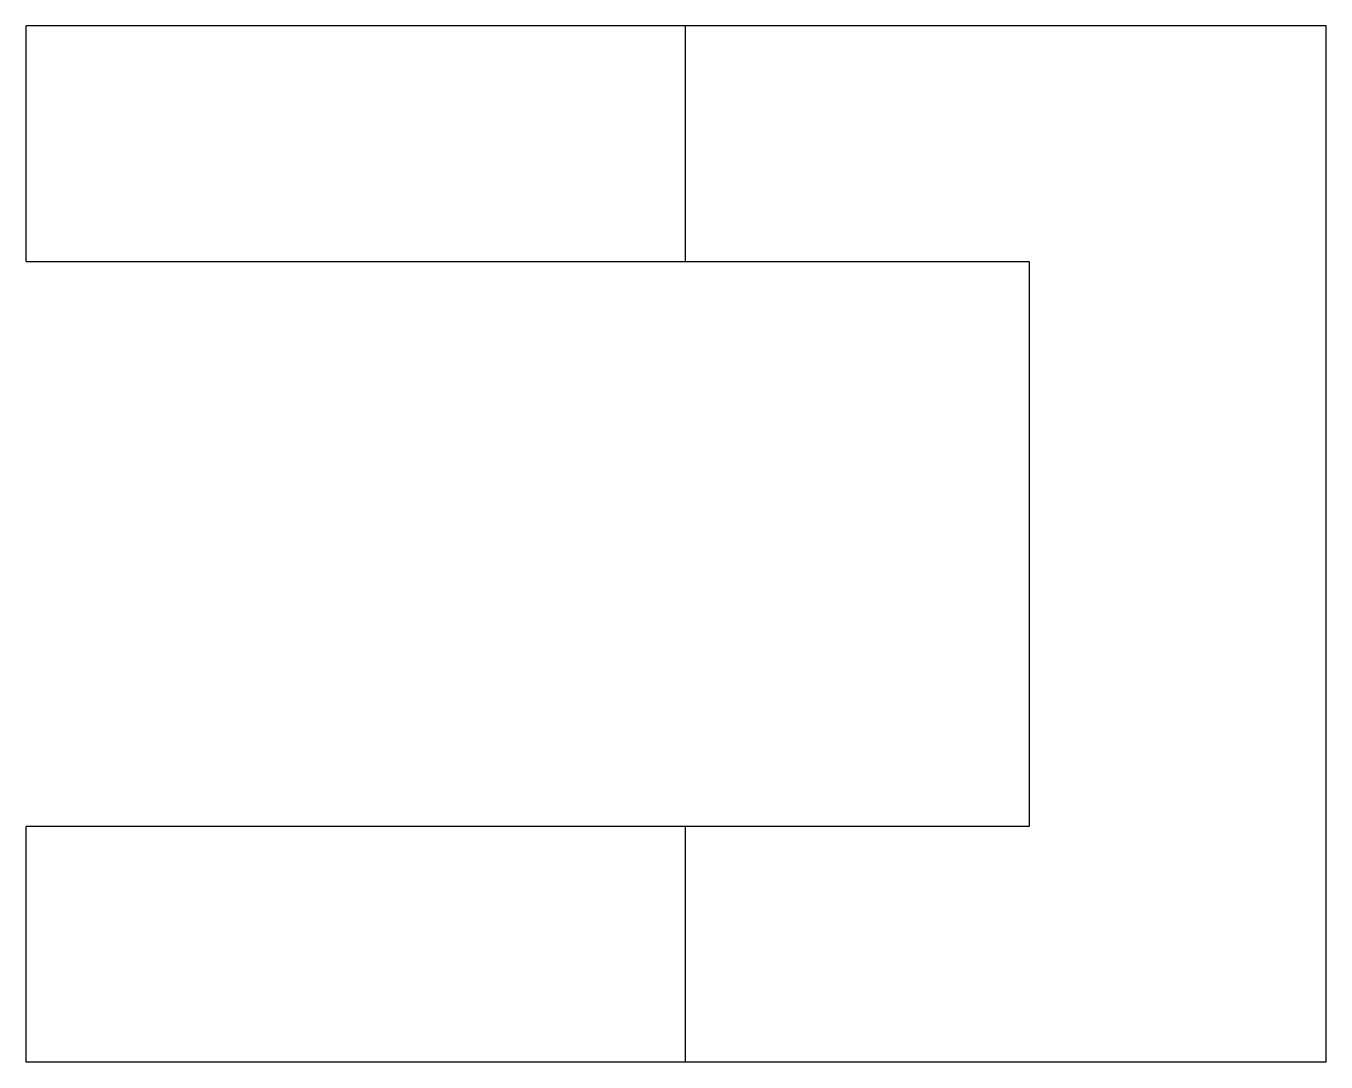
# Model space of a CAD drawing. Header units: metres. Extents: x -1.3 to 26.3, y -22 to 0.
import ezdxf

# ---------------------------------------------------------------- set-up
doc = ezdxf.new("R2010")
doc.units = ezdxf.units.M

msp = doc.modelspace()

# ---------------------------------------------------------------- linework, layer by layer
for points in [[(-1.3, -5), (-1.3, -4.9), (-1.3, -4.8), (-1.3, -4.7), (-1.3, -4.6), (-1.3, -4.5), (-1.3, -4.4), (-1.3, -4.3), (-1.3, -4.2), (-1.3, -4.1), (-1.3, -4), (-1.3, -3.9), (-1.3, -3.8), (-1.3, -3.7), (-1.3, -3.6), (-1.3, -3.5), (-1.3, -3.4), (-1.3, -3.3), (-1.3, -3.2), (-1.3, -3.1), (-1.3, -3), (-1.3, -2.9), (-1.3, -2.8), (-1.3, -2.7), (-1.3, -2.6), (-1.3, -2.5), (-1.3, -2.4), (-1.3, -2.3), (-1.3, -2.2), (-1.3, -2.1), (-1.3, -2), (-1.3, -1.9), (-1.3, -1.8), (-1.3, -1.7), (-1.3, -1.6), (-1.3, -1.5), (-1.3, -1.4), (-1.3, -1.3), (-1.3, -1.2), (-1.3, -1.1), (-1.3, -1), (-1.3, -0.9), (-1.3, -0.8), (-1.3, -0.7), (-1.3, -0.6), (-1.3, -0.5), (-1.3, -0.4), (-1.3, -0.3), (-1.3, -0.2), (-1.3, -0.1), (-1.3, 0)], [(12.7, 0), (12.651, 0), (12.602, 0), (12.553, 0), (12.462, 0), (12.317, 0), (12.172, 0), (12.027, 0), (11.807, 0), (11.573, 0), (11.34, 0), (11.084, 0), (10.774, 0), (10.463, 0), (10.153, 0), (9.799, 0), (9.427, 0), (9.056, 0), (8.678, 0), (8.264, 0), (7.849, 0), (7.435, 0), (7.008, 0), (6.572, 0), (6.136, 0), (5.7, 0), (5.264, 0), (4.828, 0), (4.392, 0), (3.965, 0), (3.551, 0), (3.136, 0), (2.722, 0), (2.344, 0), (1.973, 0), (1.601, 0), (1.247, 0), (0.937, 0), (0.626, 0), (0.316, 0), (0.06, 0), (-0.173, 0), (-0.407, 0), (-0.627, 0), (-0.772, 0), (-0.917, 0), (-1.062, 0), (-1.153, 0), (-1.202, 0), (-1.251, 0), (-1.3, 0)], [(12.7, -5), (12.7, -4.9), (12.7, -4.8), (12.7, -4.7), (12.7, -4.6), (12.7, -4.5), (12.7, -4.4), (12.7, -4.3), (12.7, -4.2), (12.7, -4.1), (12.7, -4), (12.7, -3.9), (12.7, -3.8), (12.7, -3.7), (12.7, -3.6), (12.7, -3.5), (12.7, -3.4), (12.7, -3.3), (12.7, -3.2), (12.7, -3.1), (12.7, -3), (12.7, -2.9), (12.7, -2.8), (12.7, -2.7), (12.7, -2.6), (12.7, -2.5), (12.7, -2.4), (12.7, -2.3), (12.7, -2.2), (12.7, -2.1), (12.7, -2), (12.7, -1.9), (12.7, -1.8), (12.7, -1.7), (12.7, -1.6), (12.7, -1.5), (12.7, -1.4), (12.7, -1.3), (12.7, -1.2), (12.7, -1.1), (12.7, -1), (12.7, -0.9), (12.7, -0.8), (12.7, -0.7), (12.7, -0.6), (12.7, -0.5), (12.7, -0.4), (12.7, -0.3), (12.7, -0.2), (12.7, -0.1), (12.7, 0)], [(26.3, 0), (26.028, 0), (25.756, 0), (25.484, 0), (25.212, 0), (24.94, 0), (24.668, 0), (24.396, 0), (24.124, 0), (23.852, 0), (23.58, 0), (23.308, 0), (23.036, 0), (22.764, 0), (22.492, 0), (22.22, 0), (21.948, 0), (21.676, 0), (21.404, 0), (21.132, 0), (20.86, 0), (20.588, 0), (20.316, 0), (20.044, 0), (19.772, 0), (19.5, 0), (19.228, 0), (18.956, 0), (18.684, 0), (18.412, 0), (18.14, 0), (17.868, 0), (17.596, 0), (17.324, 0), (17.052, 0), (16.78, 0), (16.508, 0), (16.236, 0), (15.964, 0), (15.692, 0), (15.42, 0), (15.148, 0), (14.876, 0), (14.604, 0), (14.332, 0), (14.06, 0), (13.788, 0), (13.516, 0), (13.244, 0), (12.972, 0), (12.7, 0)], [(26.3, -22), (26.3, -21.56), (26.3, -21.12), (26.3, -20.68), (26.3, -20.24), (26.3, -19.8), (26.3, -19.36), (26.3, -18.92), (26.3, -18.48), (26.3, -18.04), (26.3, -17.6), (26.3, -17.16), (26.3, -16.72), (26.3, -16.28), (26.3, -15.84), (26.3, -15.4), (26.3, -14.96), (26.3, -14.52), (26.3, -14.08), (26.3, -13.64), (26.3, -13.2), (26.3, -12.76), (26.3, -12.32), (26.3, -11.88), (26.3, -11.44), (26.3, -11), (26.3, -10.56), (26.3, -10.12), (26.3, -9.68), (26.3, -9.24), (26.3, -8.8), (26.3, -8.36), (26.3, -7.92), (26.3, -7.48), (26.3, -7.04), (26.3, -6.6), (26.3, -6.16), (26.3, -5.72), (26.3, -5.28), (26.3, -4.84), (26.3, -4.4), (26.3, -3.96), (26.3, -3.52), (26.3, -3.08), (26.3, -2.64), (26.3, -2.2), (26.3, -1.76), (26.3, -1.32), (26.3, -0.88), (26.3, -0.44), (26.3, 0)], [(-1.3, -5), (-1.251, -5), (-1.202, -5), (-1.153, -5), (-1.062, -5), (-0.917, -5), (-0.772, -5), (-0.627, -5), (-0.407, -5), (-0.173, -5), (0.06, -5), (0.316, -5), (0.626, -5), (0.937, -5), (1.247, -5), (1.601, -5), (1.973, -5), (2.344, -5), (2.722, -5), (3.136, -5), (3.551, -5), (3.965, -5), (4.392, -5), (4.828, -5), (5.264, -5), (5.7, -5), (6.136, -5), (6.572, -5), (7.008, -5), (7.435, -5), (7.849, -5), (8.264, -5), (8.678, -5), (9.056, -5), (9.427, -5), (9.799, -5), (10.153, -5), (10.463, -5), (10.774, -5), (11.084, -5), (11.34, -5), (11.573, -5), (11.807, -5), (12.027, -5), (12.172, -5), (12.317, -5), (12.462, -5), (12.553, -5), (12.602, -5), (12.651, -5), (12.7, -5)], [(12.7, -5), (12.846, -5), (12.992, -5), (13.138, -5), (13.284, -5), (13.43, -5), (13.576, -5), (13.722, -5), (13.868, -5), (14.014, -5), (14.16, -5), (14.306, -5), (14.452, -5), (14.598, -5), (14.744, -5), (14.89, -5), (15.036, -5), (15.182, -5), (15.328, -5), (15.474, -5), (15.62, -5), (15.766, -5), (15.912, -5), (16.058, -5), (16.204, -5), (16.35, -5), (16.496, -5), (16.642, -5), (16.788, -5), (16.934, -5), (17.08, -5), (17.226, -5), (17.372, -5), (17.518, -5), (17.664, -5), (17.81, -5), (17.956, -5), (18.102, -5), (18.248, -5), (18.394, -5), (18.54, -5), (18.686, -5), (18.832, -5), (18.978, -5), (19.124, -5), (19.27, -5), (19.416, -5), (19.562, -5), (19.708, -5), (19.854, -5), (20, -5)], [(20, -5), (20, -5.24), (20, -5.48), (20, -5.72), (20, -5.96), (20, -6.2), (20, -6.44), (20, -6.68), (20, -6.92), (20, -7.16), (20, -7.4), (20, -7.64), (20, -7.88), (20, -8.12), (20, -8.36), (20, -8.6), (20, -8.84), (20, -9.08), (20, -9.32), (20, -9.56), (20, -9.8), (20, -10.04), (20, -10.28), (20, -10.52), (20, -10.76), (20, -11), (20, -11.24), (20, -11.48), (20, -11.72), (20, -11.96), (20, -12.2), (20, -12.44), (20, -12.68), (20, -12.92), (20, -13.16), (20, -13.4), (20, -13.64), (20, -13.88), (20, -14.12), (20, -14.36), (20, -14.6), (20, -14.84), (20, -15.08), (20, -15.32), (20, -15.56), (20, -15.8), (20, -16.04), (20, -16.28), (20, -16.52), (20, -16.76), (20, -17)], [(12.7, -17), (12.651, -17), (12.602, -17), (12.553, -17), (12.462, -17), (12.317, -17), (12.172, -17), (12.027, -17), (11.807, -17), (11.573, -17), (11.34, -17), (11.084, -17), (10.774, -17), (10.463, -17), (10.153, -17), (9.799, -17), (9.427, -17), (9.056, -17), (8.678, -17), (8.264, -17), (7.849, -17), (7.435, -17), (7.008, -17), (6.572, -17), (6.136, -17), (5.7, -17), (5.264, -17), (4.828, -17), (4.392, -17), (3.965, -17), (3.551, -17), (3.136, -17), (2.722, -17), (2.344, -17), (1.973, -17), (1.601, -17), (1.247, -17), (0.937, -17), (0.626, -17), (0.316, -17), (0.06, -17), (-0.173, -17), (-0.407, -17), (-0.627, -17), (-0.772, -17), (-0.917, -17), (-1.062, -17), (-1.153, -17), (-1.202, -17), (-1.251, -17), (-1.3, -17)], [(-1.3, -22), (-1.3, -21.9), (-1.3, -21.8), (-1.3, -21.7), (-1.3, -21.6), (-1.3, -21.5), (-1.3, -21.4), (-1.3, -21.3), (-1.3, -21.2), (-1.3, -21.1), (-1.3, -21), (-1.3, -20.9), (-1.3, -20.8), (-1.3, -20.7), (-1.3, -20.6), (-1.3, -20.5), (-1.3, -20.4), (-1.3, -20.3), (-1.3, -20.2), (-1.3, -20.1), (-1.3, -20), (-1.3, -19.9), (-1.3, -19.8), (-1.3, -19.7), (-1.3, -19.6), (-1.3, -19.5), (-1.3, -19.4), (-1.3, -19.3), (-1.3, -19.2), (-1.3, -19.1), (-1.3, -19), (-1.3, -18.9), (-1.3, -18.8), (-1.3, -18.7), (-1.3, -18.6), (-1.3, -18.5), (-1.3, -18.4), (-1.3, -18.3), (-1.3, -18.2), (-1.3, -18.1), (-1.3, -18), (-1.3, -17.9), (-1.3, -17.8), (-1.3, -17.7), (-1.3, -17.6), (-1.3, -17.5), (-1.3, -17.4), (-1.3, -17.3), (-1.3, -17.2), (-1.3, -17.1), (-1.3, -17)], [(20, -17), (19.854, -17), (19.708, -17), (19.562, -17), (19.416, -17), (19.27, -17), (19.124, -17), (18.978, -17), (18.832, -17), (18.686, -17), (18.54, -17), (18.394, -17), (18.248, -17), (18.102, -17), (17.956, -17), (17.81, -17), (17.664, -17), (17.518, -17), (17.372, -17), (17.226, -17), (17.08, -17), (16.934, -17), (16.788, -17), (16.642, -17), (16.496, -17), (16.35, -17), (16.204, -17), (16.058, -17), (15.912, -17), (15.766, -17), (15.62, -17), (15.474, -17), (15.328, -17), (15.182, -17), (15.036, -17), (14.89, -17), (14.744, -17), (14.598, -17), (14.452, -17), (14.306, -17), (14.16, -17), (14.014, -17), (13.868, -17), (13.722, -17), (13.576, -17), (13.43, -17), (13.284, -17), (13.138, -17), (12.992, -17), (12.846, -17), (12.7, -17)], [(12.7, -22), (12.7, -21.9), (12.7, -21.8), (12.7, -21.7), (12.7, -21.6), (12.7, -21.5), (12.7, -21.4), (12.7, -21.3), (12.7, -21.2), (12.7, -21.1), (12.7, -21), (12.7, -20.9), (12.7, -20.8), (12.7, -20.7), (12.7, -20.6), (12.7, -20.5), (12.7, -20.4), (12.7, -20.3), (12.7, -20.2), (12.7, -20.1), (12.7, -20), (12.7, -19.9), (12.7, -19.8), (12.7, -19.7), (12.7, -19.6), (12.7, -19.5), (12.7, -19.4), (12.7, -19.3), (12.7, -19.2), (12.7, -19.1), (12.7, -19), (12.7, -18.9), (12.7, -18.8), (12.7, -18.7), (12.7, -18.6), (12.7, -18.5), (12.7, -18.4), (12.7, -18.3), (12.7, -18.2), (12.7, -18.1), (12.7, -18), (12.7, -17.9), (12.7, -17.8), (12.7, -17.7), (12.7, -17.6), (12.7, -17.5), (12.7, -17.4), (12.7, -17.3), (12.7, -17.2), (12.7, -17.1), (12.7, -17)], [(12.7, -22), (12.651, -22), (12.602, -22), (12.553, -22), (12.462, -22), (12.317, -22), (12.172, -22), (12.027, -22), (11.807, -22), (11.573, -22), (11.34, -22), (11.084, -22), (10.774, -22), (10.463, -22), (10.153, -22), (9.799, -22), (9.427, -22), (9.056, -22), (8.678, -22), (8.264, -22), (7.849, -22), (7.435, -22), (7.008, -22), (6.572, -22), (6.136, -22), (5.7, -22), (5.264, -22), (4.828, -22), (4.392, -22), (3.965, -22), (3.551, -22), (3.136, -22), (2.722, -22), (2.344, -22), (1.973, -22), (1.601, -22), (1.247, -22), (0.937, -22), (0.626, -22), (0.316, -22), (0.06, -22), (-0.173, -22), (-0.407, -22), (-0.627, -22), (-0.772, -22), (-0.917, -22), (-1.062, -22), (-1.153, -22), (-1.202, -22), (-1.251, -22), (-1.3, -22)], [(26.3, -22), (26.028, -22), (25.756, -22), (25.484, -22), (25.212, -22), (24.94, -22), (24.668, -22), (24.396, -22), (24.124, -22), (23.852, -22), (23.58, -22), (23.308, -22), (23.036, -22), (22.764, -22), (22.492, -22), (22.22, -22), (21.948, -22), (21.676, -22), (21.404, -22), (21.132, -22), (20.86, -22), (20.588, -22), (20.316, -22), (20.044, -22), (19.772, -22), (19.5, -22), (19.228, -22), (18.956, -22), (18.684, -22), (18.412, -22), (18.14, -22), (17.868, -22), (17.596, -22), (17.324, -22), (17.052, -22), (16.78, -22), (16.508, -22), (16.236, -22), (15.964, -22), (15.692, -22), (15.42, -22), (15.148, -22), (14.876, -22), (14.604, -22), (14.332, -22), (14.06, -22), (13.788, -22), (13.516, -22), (13.244, -22), (12.972, -22), (12.7, -22)]]:
    msp.add_lwpolyline(points)

doc.saveas('drawing.dxf')
